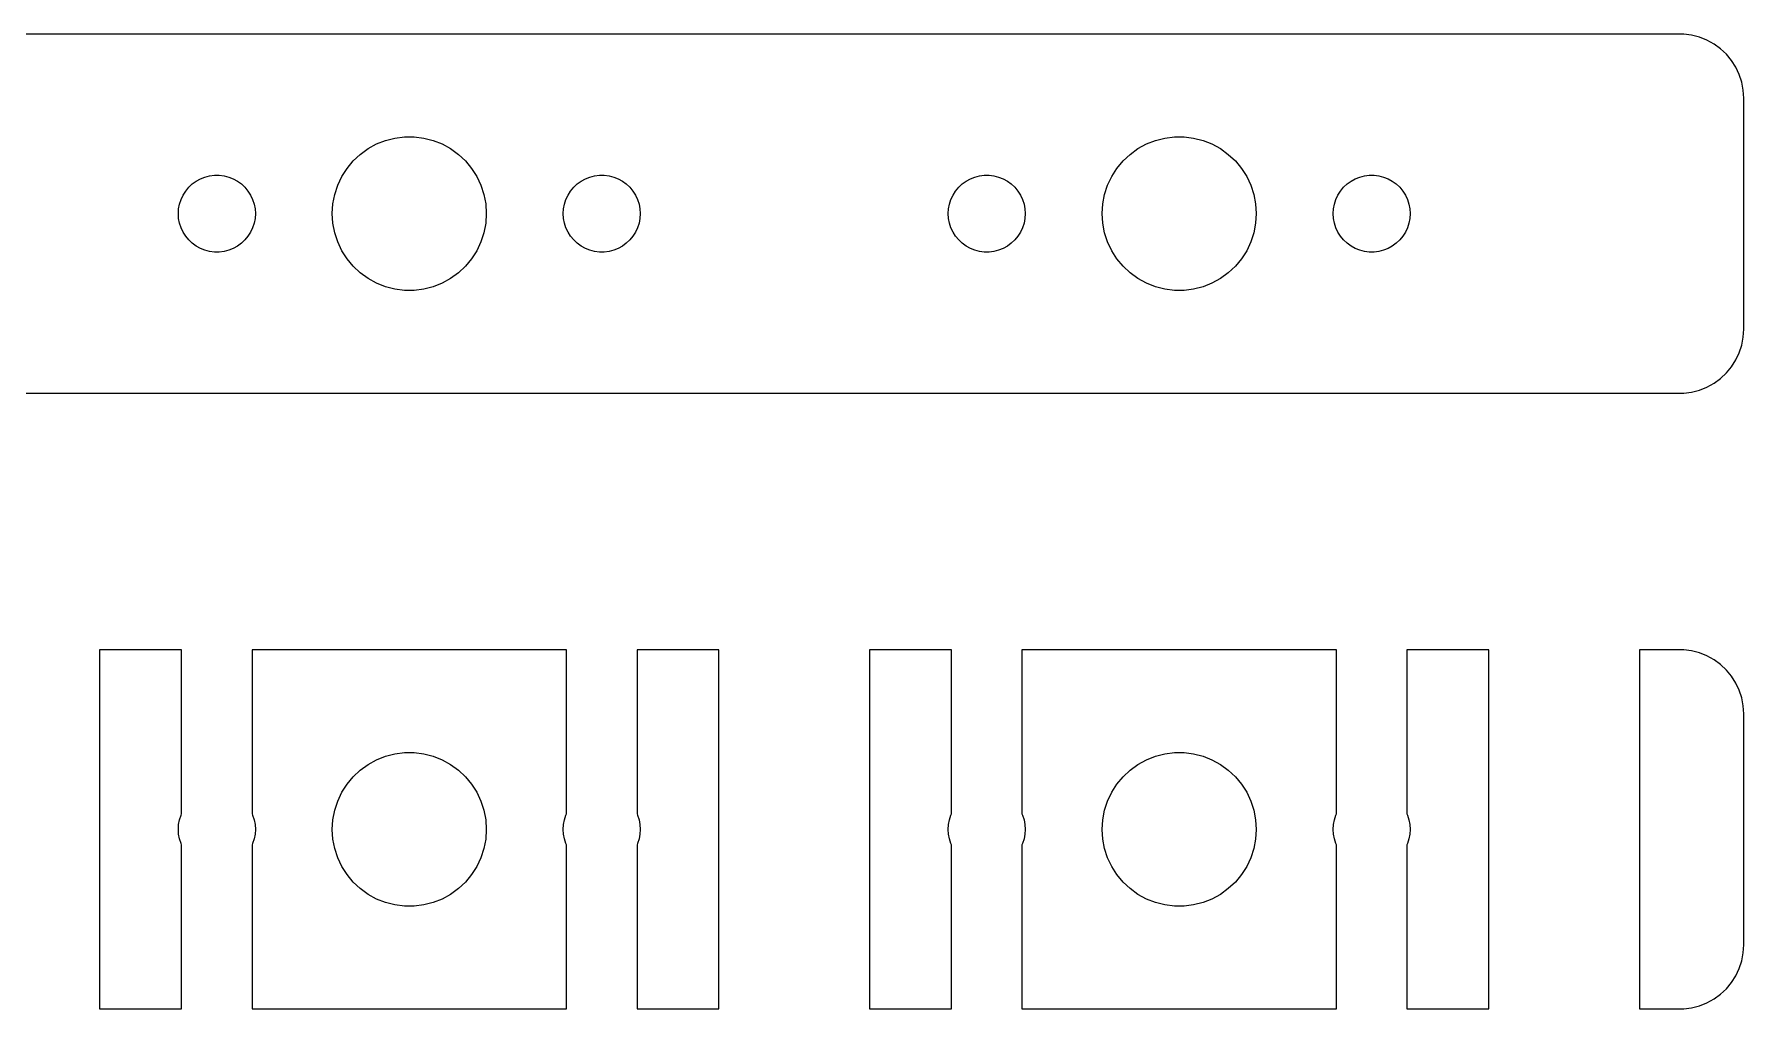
# Model space of a CAD drawing. Header units: metres. Extents: x -112 to 112, y -7 to 79.
# Drawn here: x 45.4 to 112, y 41 to 79 of the extents above; entities that cross this region are included whole.
import ezdxf

# ---------------------------------------------------------------- set-up
doc = ezdxf.new("R2010")
doc.units = ezdxf.units.M

msp = doc.modelspace()

# ---------------------------------------------------------------- linework, layer by layer
for p, q in [((109.657, 78.9951), (-109.657, 78.9951)), ((109.968, 78.9557), (109.657, 78.9951)), ((110.273, 78.8776), (109.968, 78.9557)), ((110.564, 78.7621), (110.273, 78.8776)), ((110.84, 78.6108), (110.564, 78.7621)), ((111.094, 78.4263), (110.84, 78.6108)), ((111.322, 78.2114), (111.094, 78.4263)), ((111.523, 77.9695), (111.322, 78.2114)), ((111.691, 77.7044), (111.523, 77.9695)), ((111.824, 77.4203), (111.691, 77.7044)), ((111.921, 77.1217), (111.824, 77.4203)), ((111.98, 76.8133), (111.921, 77.1217)), ((112, 76.5), (111.98, 76.8133)), ((112, 67.5), (112, 76.5)), ((58.3925, 74.533), (58.7227, 74.7145)), ((58.7227, 74.7145), (59.0729, 74.8532)), ((59.0729, 74.8532), (59.4379, 74.9469)), ((59.4379, 74.9469), (59.8116, 74.9941)), ((59.8116, 74.9941), (60.1884, 74.9941)), ((60.1884, 74.9941), (60.5621, 74.9469)), ((60.5621, 74.9469), (60.927, 74.8532)), ((60.927, 74.8532), (61.2773, 74.7145)), ((61.2773, 74.7145), (61.6075, 74.533)), ((88.3925, 74.533), (88.7227, 74.7145)), ((88.7227, 74.7145), (89.073, 74.8532)), ((89.073, 74.8532), (89.4379, 74.9469)), ((89.4379, 74.9469), (89.8116, 74.9941)), ((89.8116, 74.9941), (90.1884, 74.9941)), ((90.1884, 74.9941), (90.5621, 74.9469)), ((90.5621, 74.9469), (90.927, 74.8532)), ((90.927, 74.8532), (91.2773, 74.7145)), ((91.2773, 74.7145), (91.6075, 74.533)), ((57.5729, 73.7634), (57.8131, 74.0536)), ((57.8131, 74.0536), (58.0877, 74.3115)), ((58.0877, 74.3115), (58.3925, 74.533)), ((61.6075, 74.533), (61.9123, 74.3115)), ((61.9123, 74.3115), (62.1869, 74.0536)), ((62.1869, 74.0536), (62.427, 73.7634)), ((87.573, 73.7634), (87.8131, 74.0536)), ((87.8131, 74.0536), (88.0877, 74.3115)), ((88.0877, 74.3115), (88.3925, 74.533)), ((91.6075, 74.533), (91.9123, 74.3115)), ((91.9123, 74.3115), (92.1869, 74.0536)), ((92.1869, 74.0536), (92.427, 73.7634)), ((51.6963, 73.2665), (51.8613, 73.3572)), ((51.8613, 73.3572), (52.0365, 73.4266)), ((52.0365, 73.4266), (52.2189, 73.4734)), ((52.2189, 73.4734), (52.4058, 73.497)), ((52.4058, 73.497), (52.5942, 73.497)), ((52.5942, 73.497), (52.7811, 73.4734)), ((52.7811, 73.4734), (52.9635, 73.4266)), ((52.9635, 73.4266), (53.1387, 73.3572)), ((53.1387, 73.3572), (53.3037, 73.2665)), ((57.2107, 73.1044), (57.3711, 73.4453)), ((57.3711, 73.4453), (57.5729, 73.7634)), ((62.427, 73.7634), (62.6289, 73.4453)), ((62.6289, 73.4453), (62.7893, 73.1044)), ((66.6963, 73.2665), (66.8613, 73.3572)), ((66.8613, 73.3572), (67.0365, 73.4266)), ((67.0365, 73.4266), (67.2189, 73.4734)), ((67.2189, 73.4734), (67.4058, 73.497)), ((67.4058, 73.497), (67.5942, 73.497)), ((67.5942, 73.497), (67.7811, 73.4734)), ((67.7811, 73.4734), (67.9635, 73.4266)), ((67.9635, 73.4266), (68.1387, 73.3572)), ((68.1387, 73.3572), (68.3037, 73.2665)), ((81.6963, 73.2665), (81.8613, 73.3572)), ((81.8613, 73.3572), (82.0365, 73.4266)), ((82.0365, 73.4266), (82.2189, 73.4734)), ((82.2189, 73.4734), (82.4058, 73.497)), ((82.4058, 73.497), (82.5942, 73.497)), ((82.5942, 73.497), (82.7811, 73.4734)), ((82.7811, 73.4734), (82.9635, 73.4266)), ((82.9635, 73.4266), (83.1387, 73.3572)), ((83.1387, 73.3572), (83.3037, 73.2665)), ((87.2107, 73.1044), (87.3711, 73.4453)), ((87.3711, 73.4453), (87.573, 73.7634)), ((92.427, 73.7634), (92.6289, 73.4453)), ((92.6289, 73.4453), (92.7893, 73.1044)), ((96.6963, 73.2665), (96.8613, 73.3572)), ((96.8613, 73.3572), (97.0365, 73.4266)), ((97.0365, 73.4266), (97.2189, 73.4734)), ((97.2189, 73.4734), (97.4058, 73.497)), ((97.4058, 73.497), (97.5942, 73.497)), ((97.5942, 73.497), (97.7811, 73.4734)), ((97.7811, 73.4734), (97.9635, 73.4266)), ((97.9635, 73.4266), (98.1387, 73.3572)), ((98.1387, 73.3572), (98.3037, 73.2665)), ((51.1053, 72.5522), (51.1855, 72.7226)), ((51.1855, 72.7226), (51.2865, 72.8817)), ((51.2865, 72.8817), (51.4065, 73.0268)), ((51.4065, 73.0268), (51.5439, 73.1558)), ((51.5439, 73.1558), (51.6963, 73.2665)), ((53.3037, 73.2665), (53.4561, 73.1558)), ((53.4561, 73.1558), (53.5934, 73.0268)), ((53.5934, 73.0268), (53.7135, 72.8817)), ((53.7135, 72.8817), (53.8145, 72.7226)), ((53.8145, 72.7226), (53.8947, 72.5522)), ((57.0237, 72.376), (57.0942, 72.7461)), ((57.0942, 72.7461), (57.2107, 73.1044)), ((62.7893, 73.1044), (62.9057, 72.7461)), ((62.9057, 72.7461), (62.9763, 72.376)), ((66.1053, 72.5522), (66.1855, 72.7226)), ((66.1855, 72.7226), (66.2865, 72.8817)), ((66.2865, 72.8817), (66.4065, 73.0268)), ((66.4065, 73.0268), (66.5439, 73.1558)), ((66.5439, 73.1558), (66.6963, 73.2665)), ((68.3037, 73.2665), (68.4561, 73.1558)), ((68.4561, 73.1558), (68.5934, 73.0268)), ((68.5934, 73.0268), (68.7135, 72.8817)), ((68.7135, 72.8817), (68.8145, 72.7226)), ((68.8145, 72.7226), (68.8947, 72.5522)), ((81.1053, 72.5522), (81.1855, 72.7226)), ((81.1855, 72.7226), (81.2865, 72.8817)), ((81.2865, 72.8817), (81.4065, 73.0268)), ((81.4065, 73.0268), (81.5439, 73.1558)), ((81.5439, 73.1558), (81.6963, 73.2665)), ((83.3037, 73.2665), (83.4561, 73.1558)), ((83.4561, 73.1558), (83.5934, 73.0268)), ((83.5934, 73.0268), (83.7135, 72.8817)), ((83.7135, 72.8817), (83.8145, 72.7226)), ((83.8145, 72.7226), (83.8947, 72.5522)), ((87.0237, 72.376), (87.0943, 72.7461)), ((87.0943, 72.7461), (87.2107, 73.1044)), ((92.7893, 73.1044), (92.9057, 72.7461)), ((92.9057, 72.7461), (92.9763, 72.376)), ((96.1053, 72.5522), (96.1855, 72.7226)), ((96.1855, 72.7226), (96.2865, 72.8817)), ((96.2865, 72.8817), (96.4065, 73.0268)), ((96.4065, 73.0268), (96.5439, 73.1558)), ((96.5439, 73.1558), (96.6963, 73.2665)), ((98.3037, 73.2665), (98.4561, 73.1558)), ((98.4561, 73.1558), (98.5934, 73.0268)), ((98.5934, 73.0268), (98.7135, 72.8817)), ((98.7135, 72.8817), (98.8145, 72.7226)), ((98.8145, 72.7226), (98.8947, 72.5522)), ((51, 72), (51.0118, 72.188)), ((51.0118, 71.812), (51, 72)), ((51.0118, 72.188), (51.0471, 72.373)), ((51.0471, 72.373), (51.1053, 72.5522)), ((53.8947, 72.5522), (53.9529, 72.373)), ((53.9529, 72.373), (53.9882, 72.188)), ((53.9882, 72.188), (54, 72)), ((54, 72), (53.9882, 71.812)), ((57, 72), (57.0237, 72.376)), ((57.0237, 71.624), (57, 72)), ((62.9763, 72.376), (63, 72)), ((63, 72), (62.9763, 71.624)), ((66, 72), (66.0118, 72.188)), ((66.0118, 71.812), (66, 72)), ((66.0118, 72.188), (66.0471, 72.373)), ((66.0471, 72.373), (66.1053, 72.5522)), ((68.8947, 72.5522), (68.9529, 72.373)), ((68.9529, 72.373), (68.9882, 72.188)), ((68.9882, 72.188), (69, 72)), ((69, 72), (68.9882, 71.812)), ((81, 72), (81.0118, 72.188)), ((81.0118, 71.812), (81, 72)), ((81.0118, 72.188), (81.0471, 72.373)), ((81.0471, 72.373), (81.1053, 72.5522)), ((83.8947, 72.5522), (83.9529, 72.373)), ((83.9529, 72.373), (83.9882, 72.188)), ((83.9882, 72.188), (84, 72)), ((84, 72), (83.9882, 71.812)), ((87, 72), (87.0237, 72.376)), ((87.0237, 71.624), (87, 72)), ((92.9763, 72.376), (93, 72)), ((93, 72), (92.9763, 71.624)), ((96, 72), (96.0118, 72.188)), ((96.0118, 71.812), (96, 72)), ((96.0118, 72.188), (96.0471, 72.373)), ((96.0471, 72.373), (96.1053, 72.5522)), ((98.8947, 72.5522), (98.9529, 72.373)), ((98.9529, 72.373), (98.9882, 72.188)), ((98.9882, 72.188), (99, 72)), ((99, 72), (98.9882, 71.812)), ((51.0471, 71.627), (51.0118, 71.812)), ((51.1053, 71.4478), (51.0471, 71.627)), ((51.1855, 71.2774), (51.1053, 71.4478)), ((53.8947, 71.4478), (53.8145, 71.2774)), ((53.9529, 71.627), (53.8947, 71.4478)), ((53.9882, 71.812), (53.9529, 71.627)), ((57.0942, 71.2539), (57.0237, 71.624)), ((62.9763, 71.624), (62.9057, 71.2539)), ((66.0471, 71.627), (66.0118, 71.812)), ((66.1053, 71.4478), (66.0471, 71.627)), ((66.1855, 71.2774), (66.1053, 71.4478)), ((68.8947, 71.4478), (68.8145, 71.2774)), ((68.9529, 71.627), (68.8947, 71.4478)), ((68.9882, 71.812), (68.9529, 71.627)), ((81.0471, 71.627), (81.0118, 71.812)), ((81.1053, 71.4478), (81.0471, 71.627)), ((81.1855, 71.2774), (81.1053, 71.4478)), ((83.8947, 71.4478), (83.8145, 71.2774)), ((83.9529, 71.627), (83.8947, 71.4478)), ((83.9882, 71.812), (83.9529, 71.627)), ((87.0943, 71.2539), (87.0237, 71.624)), ((92.9763, 71.624), (92.9057, 71.2539)), ((96.0471, 71.627), (96.0118, 71.812)), ((96.1053, 71.4478), (96.0471, 71.627)), ((96.1855, 71.2774), (96.1053, 71.4478)), ((98.8947, 71.4478), (98.8145, 71.2774)), ((98.9529, 71.627), (98.8947, 71.4478)), ((98.9882, 71.812), (98.9529, 71.627)), ((51.2865, 71.1183), (51.1855, 71.2774)), ((51.4065, 70.9732), (51.2865, 71.1183)), ((51.5439, 70.8442), (51.4065, 70.9732)), ((51.6963, 70.7335), (51.5439, 70.8442)), ((51.8613, 70.6428), (51.6963, 70.7335)), ((52.0365, 70.5734), (51.8613, 70.6428)), ((53.1387, 70.6428), (52.9635, 70.5734)), ((53.3037, 70.7335), (53.1387, 70.6428)), ((53.4561, 70.8442), (53.3037, 70.7335)), ((53.5934, 70.9732), (53.4561, 70.8442)), ((53.7135, 71.1183), (53.5934, 70.9732)), ((53.8145, 71.2774), (53.7135, 71.1183)), ((57.2107, 70.8956), (57.0942, 71.2539)), ((57.3711, 70.5547), (57.2107, 70.8956)), ((62.7893, 70.8956), (62.6289, 70.5547)), ((62.9057, 71.2539), (62.7893, 70.8956)), ((66.2865, 71.1183), (66.1855, 71.2774)), ((66.4065, 70.9732), (66.2865, 71.1183)), ((66.5439, 70.8442), (66.4065, 70.9732)), ((66.6963, 70.7335), (66.5439, 70.8442)), ((66.8613, 70.6428), (66.6963, 70.7335)), ((67.0365, 70.5734), (66.8613, 70.6428)), ((68.1387, 70.6428), (67.9635, 70.5734)), ((68.3037, 70.7335), (68.1387, 70.6428)), ((68.4561, 70.8442), (68.3037, 70.7335)), ((68.5934, 70.9732), (68.4561, 70.8442)), ((68.7135, 71.1183), (68.5934, 70.9732)), ((68.8145, 71.2774), (68.7135, 71.1183)), ((81.2865, 71.1183), (81.1855, 71.2774)), ((81.4065, 70.9732), (81.2865, 71.1183)), ((81.5439, 70.8442), (81.4065, 70.9732)), ((81.6963, 70.7335), (81.5439, 70.8442)), ((81.8613, 70.6428), (81.6963, 70.7335)), ((82.0365, 70.5734), (81.8613, 70.6428)), ((83.1387, 70.6428), (82.9635, 70.5734)), ((83.3037, 70.7335), (83.1387, 70.6428)), ((83.4561, 70.8442), (83.3037, 70.7335)), ((83.5934, 70.9732), (83.4561, 70.8442)), ((83.7135, 71.1183), (83.5934, 70.9732)), ((83.8145, 71.2774), (83.7135, 71.1183)), ((87.2107, 70.8956), (87.0943, 71.2539)), ((87.3711, 70.5547), (87.2107, 70.8956)), ((92.7893, 70.8956), (92.6289, 70.5547)), ((92.9057, 71.2539), (92.7893, 70.8956)), ((96.2865, 71.1183), (96.1855, 71.2774)), ((96.4065, 70.9732), (96.2865, 71.1183)), ((96.5439, 70.8442), (96.4065, 70.9732)), ((96.6963, 70.7335), (96.5439, 70.8442)), ((96.8613, 70.6428), (96.6963, 70.7335)), ((97.0365, 70.5734), (96.8613, 70.6428)), ((98.1387, 70.6428), (97.9635, 70.5734)), ((98.3037, 70.7335), (98.1387, 70.6428)), ((98.4561, 70.8442), (98.3037, 70.7335)), ((98.5934, 70.9732), (98.4561, 70.8442)), ((98.7135, 71.1183), (98.5934, 70.9732)), ((98.8145, 71.2774), (98.7135, 71.1183)), ((52.2189, 70.5266), (52.0365, 70.5734)), ((52.4058, 70.503), (52.2189, 70.5266)), ((52.5942, 70.503), (52.4058, 70.503)), ((52.7811, 70.5266), (52.5942, 70.503)), ((52.9635, 70.5734), (52.7811, 70.5266)), ((57.5729, 70.2366), (57.3711, 70.5547)), ((57.8131, 69.9464), (57.5729, 70.2366)), ((62.427, 70.2366), (62.1869, 69.9464)), ((62.6289, 70.5547), (62.427, 70.2366)), ((67.2189, 70.5266), (67.0365, 70.5734)), ((67.4058, 70.503), (67.2189, 70.5266)), ((67.5942, 70.503), (67.4058, 70.503)), ((67.7811, 70.5266), (67.5942, 70.503)), ((67.9635, 70.5734), (67.7811, 70.5266)), ((82.2189, 70.5266), (82.0365, 70.5734)), ((82.4058, 70.503), (82.2189, 70.5266)), ((82.5942, 70.503), (82.4058, 70.503)), ((82.7811, 70.5266), (82.5942, 70.503)), ((82.9635, 70.5734), (82.7811, 70.5266)), ((87.573, 70.2366), (87.3711, 70.5547)), ((87.8131, 69.9464), (87.573, 70.2366)), ((92.427, 70.2366), (92.1869, 69.9464)), ((92.6289, 70.5547), (92.427, 70.2366)), ((97.2189, 70.5266), (97.0365, 70.5734)), ((97.4058, 70.503), (97.2189, 70.5266)), ((97.5942, 70.503), (97.4058, 70.503)), ((97.7811, 70.5266), (97.5942, 70.503)), ((97.9635, 70.5734), (97.7811, 70.5266)), ((58.0877, 69.6885), (57.8131, 69.9464)), ((58.3925, 69.467), (58.0877, 69.6885)), ((58.7227, 69.2855), (58.3925, 69.467)), ((59.0729, 69.1468), (58.7227, 69.2855)), ((61.2773, 69.2855), (60.927, 69.1468)), ((61.6075, 69.467), (61.2773, 69.2855)), ((61.9123, 69.6885), (61.6075, 69.467)), ((62.1869, 69.9464), (61.9123, 69.6885)), ((88.0877, 69.6885), (87.8131, 69.9464)), ((88.3925, 69.467), (88.0877, 69.6885)), ((88.7227, 69.2855), (88.3925, 69.467)), ((89.073, 69.1468), (88.7227, 69.2855)), ((91.2773, 69.2855), (90.927, 69.1468)), ((91.6075, 69.467), (91.2773, 69.2855)), ((91.9123, 69.6885), (91.6075, 69.467)), ((92.1869, 69.9464), (91.9123, 69.6885)), ((59.4379, 69.0531), (59.0729, 69.1468)), ((59.8116, 69.0059), (59.4379, 69.0531)), ((60.1884, 69.0059), (59.8116, 69.0059)), ((60.5621, 69.0531), (60.1884, 69.0059)), ((60.927, 69.1468), (60.5621, 69.0531)), ((89.4379, 69.0531), (89.073, 69.1468)), ((89.8116, 69.0059), (89.4379, 69.0531)), ((90.1884, 69.0059), (89.8116, 69.0059)), ((90.5621, 69.0531), (90.1884, 69.0059)), ((90.927, 69.1468), (90.5621, 69.0531)), ((111.98, 67.1867), (112, 67.5)), ((111.824, 66.5797), (111.921, 66.8783)), ((111.921, 66.8783), (111.98, 67.1867)), ((111.322, 65.7886), (111.523, 66.0305)), ((111.523, 66.0305), (111.691, 66.2956)), ((111.691, 66.2956), (111.824, 66.5797)), ((110.564, 65.2379), (110.84, 65.3892)), ((110.84, 65.3892), (111.094, 65.5737)), ((111.094, 65.5737), (111.322, 65.7886)), ((-109.657, 65.0049), (109.657, 65.0049)), ((109.657, 65.0049), (109.968, 65.0443)), ((109.968, 65.0443), (110.273, 65.1224)), ((110.273, 65.1224), (110.564, 65.2379)), ((51.1278, 54.9951), (47.9336, 54.9951)), ((47.9336, 54.9951), (47.9336, 41.0049)), ((51.1278, 48.6), (51.1278, 54.9951)), ((66.1278, 54.9951), (53.8722, 54.9951)), ((53.8722, 54.9951), (53.8722, 48.6)), ((66.1278, 48.6), (66.1278, 54.9951)), ((72.0664, 54.9951), (68.8722, 54.9951)), ((68.8722, 54.9951), (68.8722, 48.6)), ((72.0664, 41.0049), (72.0664, 54.9951)), ((81.1278, 54.9951), (77.9336, 54.9951)), ((77.9336, 54.9951), (77.9336, 41.0049)), ((81.1278, 48.6), (81.1278, 54.9951)), ((96.1278, 54.9951), (83.8722, 54.9951)), ((83.8722, 54.9951), (83.8722, 48.6)), ((96.1278, 48.6), (96.1278, 54.9951)), ((102.066, 54.9951), (98.8722, 54.9951)), ((98.8722, 54.9951), (98.8722, 48.6)), ((102.066, 41.0049), (102.066, 54.9951)), ((109.657, 54.9951), (107.934, 54.9951)), ((107.934, 54.9951), (107.934, 41.0049)), ((109.968, 54.9557), (109.657, 54.9951)), ((110.273, 54.8776), (109.968, 54.9557)), ((110.564, 54.7621), (110.273, 54.8776)), ((110.84, 54.6108), (110.564, 54.7621)), ((111.094, 54.4263), (110.84, 54.6108)), ((111.322, 54.2114), (111.094, 54.4263)), ((111.523, 53.9695), (111.322, 54.2114)), ((111.691, 53.7044), (111.523, 53.9695)), ((111.824, 53.4203), (111.691, 53.7044)), ((111.921, 53.1217), (111.824, 53.4203)), ((111.98, 52.8133), (111.921, 53.1217)), ((112, 52.5), (111.98, 52.8133)), ((112, 43.5), (112, 52.5)), ((58.3925, 50.533), (58.7227, 50.7145)), ((58.7227, 50.7145), (59.0729, 50.8532)), ((59.0729, 50.8532), (59.4379, 50.9469)), ((59.4379, 50.9469), (59.8116, 50.9941)), ((59.8116, 50.9941), (60.1884, 50.9941)), ((60.1884, 50.9941), (60.5621, 50.9469)), ((60.5621, 50.9469), (60.927, 50.8532)), ((60.927, 50.8532), (61.2773, 50.7145)), ((61.2773, 50.7145), (61.6075, 50.533)), ((88.3925, 50.533), (88.7227, 50.7145)), ((88.7227, 50.7145), (89.073, 50.8532)), ((89.073, 50.8532), (89.4379, 50.9469)), ((89.4379, 50.9469), (89.8116, 50.9941)), ((89.8116, 50.9941), (90.1884, 50.9941)), ((90.1884, 50.9941), (90.5621, 50.9469)), ((90.5621, 50.9469), (90.927, 50.8532)), ((90.927, 50.8532), (91.2773, 50.7145)), ((91.2773, 50.7145), (91.6075, 50.533)), ((57.5729, 49.7634), (57.8131, 50.0536)), ((57.8131, 50.0536), (58.0877, 50.3115)), ((58.0877, 50.3115), (58.3925, 50.533)), ((61.6075, 50.533), (61.9123, 50.3115)), ((61.9123, 50.3115), (62.1869, 50.0536)), ((62.1869, 50.0536), (62.427, 49.7634)), ((87.573, 49.7634), (87.8131, 50.0536)), ((87.8131, 50.0536), (88.0877, 50.3115)), ((88.0877, 50.3115), (88.3925, 50.533)), ((91.6075, 50.533), (91.9123, 50.3115)), ((91.9123, 50.3115), (92.1869, 50.0536)), ((92.1869, 50.0536), (92.427, 49.7634)), ((57.2107, 49.1044), (57.3711, 49.4453)), ((57.3711, 49.4453), (57.5729, 49.7634)), ((62.427, 49.7634), (62.6289, 49.4453)), ((62.6289, 49.4453), (62.7893, 49.1044)), ((87.2107, 49.1044), (87.3711, 49.4453)), ((87.3711, 49.4453), (87.573, 49.7634)), ((92.427, 49.7634), (92.6289, 49.4453)), ((92.6289, 49.4453), (92.7893, 49.1044)), ((57.0237, 48.376), (57.0942, 48.7461)), ((57.0942, 48.7461), (57.2107, 49.1044)), ((62.7893, 49.1044), (62.9057, 48.7461)), ((62.9057, 48.7461), (62.9763, 48.376)), ((87.0237, 48.376), (87.0943, 48.7461)), ((87.0943, 48.7461), (87.2107, 49.1044)), ((92.7893, 49.1044), (92.9057, 48.7461)), ((92.9057, 48.7461), (92.9763, 48.376)), ((51, 48), (51.0118, 48.188)), ((51.0118, 47.812), (51, 48)), ((51.0118, 48.188), (51.0471, 48.373)), ((51.0471, 48.373), (51.1053, 48.5522)), ((51.1053, 48.5522), (51.1278, 48.6)), ((53.8722, 48.6), (53.8947, 48.5522)), ((53.8947, 48.5522), (53.9529, 48.373)), ((53.9529, 48.373), (53.9882, 48.188)), ((53.9882, 48.188), (54, 48)), ((54, 48), (53.9882, 47.812)), ((57, 48), (57.0237, 48.376)), ((57.0237, 47.624), (57, 48)), ((62.9763, 48.376), (63, 48)), ((63, 48), (62.9763, 47.624)), ((66, 48), (66.0118, 48.188)), ((66.0118, 47.812), (66, 48)), ((66.0118, 48.188), (66.0471, 48.373)), ((66.0471, 48.373), (66.1053, 48.5522)), ((66.1053, 48.5522), (66.1278, 48.6)), ((68.8722, 48.6), (68.8947, 48.5522)), ((68.8947, 48.5522), (68.9529, 48.373)), ((68.9529, 48.373), (68.9882, 48.188)), ((68.9882, 48.188), (69, 48)), ((69, 48), (68.9882, 47.812)), ((81, 48), (81.0118, 48.188)), ((81.0118, 47.812), (81, 48)), ((81.0118, 48.188), (81.0471, 48.373)), ((81.0471, 48.373), (81.1053, 48.5522)), ((81.1053, 48.5522), (81.1278, 48.6)), ((83.8722, 48.6), (83.8947, 48.5522)), ((83.8947, 48.5522), (83.9529, 48.373)), ((83.9529, 48.373), (83.9882, 48.188)), ((83.9882, 48.188), (84, 48)), ((84, 48), (83.9882, 47.812)), ((87, 48), (87.0237, 48.376)), ((87.0237, 47.624), (87, 48)), ((92.9763, 48.376), (93, 48)), ((93, 48), (92.9763, 47.624)), ((96, 48), (96.0118, 48.188)), ((96.0118, 47.812), (96, 48)), ((96.0118, 48.188), (96.0471, 48.373)), ((96.0471, 48.373), (96.1053, 48.5522)), ((96.1053, 48.5522), (96.1278, 48.6)), ((98.8722, 48.6), (98.8947, 48.5522)), ((98.8947, 48.5522), (98.9529, 48.373)), ((98.9529, 48.373), (98.9882, 48.188)), ((98.9882, 48.188), (99, 48)), ((99, 48), (98.9882, 47.812)), ((51.0471, 47.627), (51.0118, 47.812)), ((51.1053, 47.4478), (51.0471, 47.627)), ((51.1278, 47.4), (51.1053, 47.4478)), ((51.1278, 41.0049), (51.1278, 47.4)), ((53.8947, 47.4478), (53.8722, 47.4)), ((53.8722, 47.4), (53.8722, 41.0049)), ((53.9529, 47.627), (53.8947, 47.4478)), ((53.9882, 47.812), (53.9529, 47.627)), ((57.0942, 47.2539), (57.0237, 47.624)), ((62.9763, 47.624), (62.9057, 47.2539)), ((66.0471, 47.627), (66.0118, 47.812)), ((66.1053, 47.4478), (66.0471, 47.627)), ((66.1278, 47.4), (66.1053, 47.4478)), ((66.1278, 41.0049), (66.1278, 47.4)), ((68.8947, 47.4478), (68.8722, 47.4)), ((68.8722, 47.4), (68.8722, 41.0049)), ((68.9529, 47.627), (68.8947, 47.4478)), ((68.9882, 47.812), (68.9529, 47.627)), ((81.0471, 47.627), (81.0118, 47.812)), ((81.1053, 47.4478), (81.0471, 47.627)), ((81.1278, 47.4), (81.1053, 47.4478)), ((81.1278, 41.0049), (81.1278, 47.4)), ((83.8947, 47.4478), (83.8722, 47.4)), ((83.8722, 47.4), (83.8722, 41.0049)), ((83.9529, 47.627), (83.8947, 47.4478)), ((83.9882, 47.812), (83.9529, 47.627)), ((87.0943, 47.2539), (87.0237, 47.624)), ((92.9763, 47.624), (92.9057, 47.2539)), ((96.0471, 47.627), (96.0118, 47.812)), ((96.1053, 47.4478), (96.0471, 47.627)), ((96.1278, 47.4), (96.1053, 47.4478)), ((96.1278, 41.0049), (96.1278, 47.4)), ((98.8947, 47.4478), (98.8722, 47.4)), ((98.8722, 47.4), (98.8722, 41.0049)), ((98.9529, 47.627), (98.8947, 47.4478)), ((98.9882, 47.812), (98.9529, 47.627)), ((57.2107, 46.8956), (57.0942, 47.2539)), ((57.3711, 46.5547), (57.2107, 46.8956)), ((62.7893, 46.8956), (62.6289, 46.5547)), ((62.9057, 47.2539), (62.7893, 46.8956)), ((87.2107, 46.8956), (87.0943, 47.2539)), ((87.3711, 46.5547), (87.2107, 46.8956)), ((92.7893, 46.8956), (92.6289, 46.5547)), ((92.9057, 47.2539), (92.7893, 46.8956)), ((57.5729, 46.2366), (57.3711, 46.5547)), ((57.8131, 45.9464), (57.5729, 46.2366)), ((62.427, 46.2366), (62.1869, 45.9464)), ((62.6289, 46.5547), (62.427, 46.2366)), ((87.573, 46.2366), (87.3711, 46.5547)), ((87.8131, 45.9464), (87.573, 46.2366)), ((92.427, 46.2366), (92.1869, 45.9464)), ((92.6289, 46.5547), (92.427, 46.2366)), ((58.0877, 45.6885), (57.8131, 45.9464)), ((58.3925, 45.467), (58.0877, 45.6885)), ((58.7227, 45.2855), (58.3925, 45.467)), ((61.6075, 45.467), (61.2773, 45.2855)), ((61.9123, 45.6885), (61.6075, 45.467)), ((62.1869, 45.9464), (61.9123, 45.6885)), ((88.0877, 45.6885), (87.8131, 45.9464)), ((88.3925, 45.467), (88.0877, 45.6885)), ((88.7227, 45.2855), (88.3925, 45.467)), ((91.6075, 45.467), (91.2773, 45.2855)), ((91.9123, 45.6885), (91.6075, 45.467)), ((92.1869, 45.9464), (91.9123, 45.6885)), ((59.0729, 45.1468), (58.7227, 45.2855)), ((59.4379, 45.0531), (59.0729, 45.1468)), ((59.8116, 45.0059), (59.4379, 45.0531)), ((60.1884, 45.0059), (59.8116, 45.0059)), ((60.5621, 45.0531), (60.1884, 45.0059)), ((60.927, 45.1468), (60.5621, 45.0531)), ((61.2773, 45.2855), (60.927, 45.1468)), ((89.073, 45.1468), (88.7227, 45.2855)), ((89.4379, 45.0531), (89.073, 45.1468)), ((89.8116, 45.0059), (89.4379, 45.0531)), ((90.1884, 45.0059), (89.8116, 45.0059)), ((90.5621, 45.0531), (90.1884, 45.0059)), ((90.927, 45.1468), (90.5621, 45.0531)), ((91.2773, 45.2855), (90.927, 45.1468)), ((111.98, 43.1867), (112, 43.5)), ((111.824, 42.5797), (111.921, 42.8783)), ((111.921, 42.8783), (111.98, 43.1867)), ((111.322, 41.7886), (111.523, 42.0305)), ((111.523, 42.0305), (111.691, 42.2956)), ((111.691, 42.2956), (111.824, 42.5797)), ((110.564, 41.2379), (110.84, 41.3892)), ((110.84, 41.3892), (111.094, 41.5737)), ((111.094, 41.5737), (111.322, 41.7886)), ((47.9336, 41.0049), (51.1278, 41.0049)), ((53.8722, 41.0049), (66.1278, 41.0049)), ((68.8722, 41.0049), (72.0664, 41.0049)), ((77.9336, 41.0049), (81.1278, 41.0049)), ((83.8722, 41.0049), (96.1278, 41.0049)), ((98.8722, 41.0049), (102.066, 41.0049)), ((107.934, 41.0049), (109.657, 41.0049)), ((109.657, 41.0049), (109.968, 41.0443)), ((109.968, 41.0443), (110.273, 41.1224)), ((110.273, 41.1224), (110.564, 41.2379))]:
    msp.add_line(p, q)

doc.saveas('drawing.dxf')
